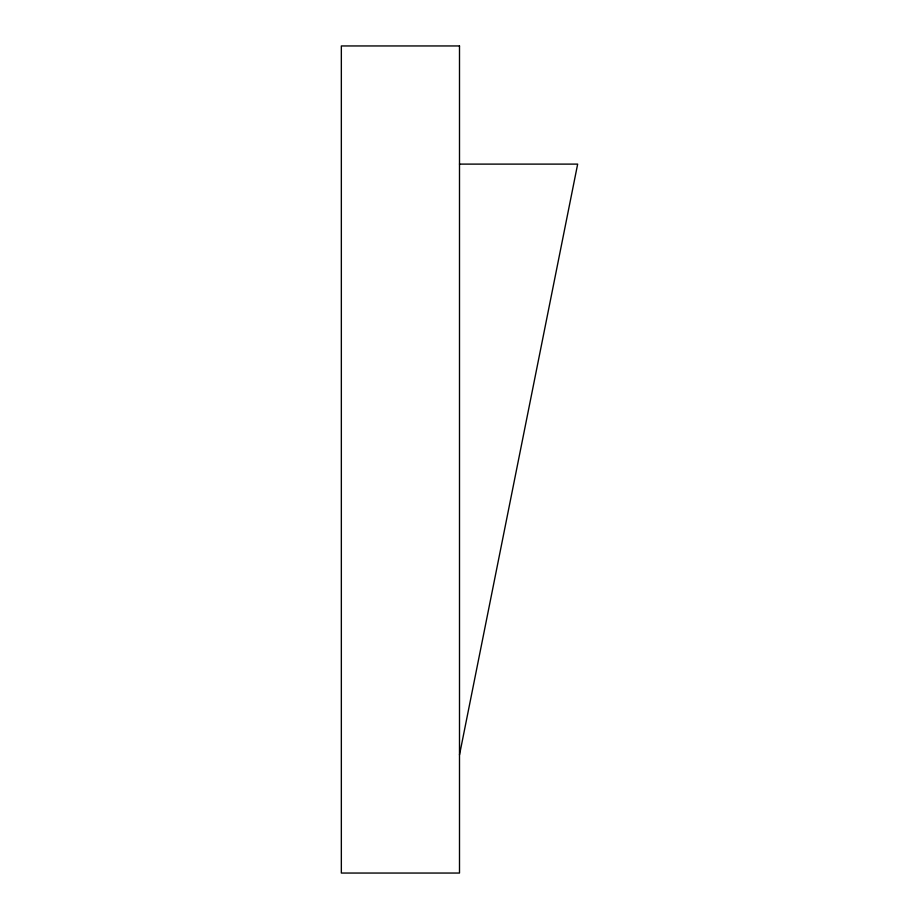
<?xml version="1.0" encoding="UTF-8"?>
<svg xmlns="http://www.w3.org/2000/svg" width="919" height="919" viewBox="0 0 919 919"><rect width="100%" height="100%" fill="white"/><g stroke="black" fill="none" stroke-linecap="round" stroke-linejoin="round"><path stroke-width="1.38" d="M459.5 754.89L577.66 164.11L459.5 164.11M459.5 45.95L341.34 45.95L341.34 873.05L459.5 873.05L459.5 45.95"/></g></svg>
